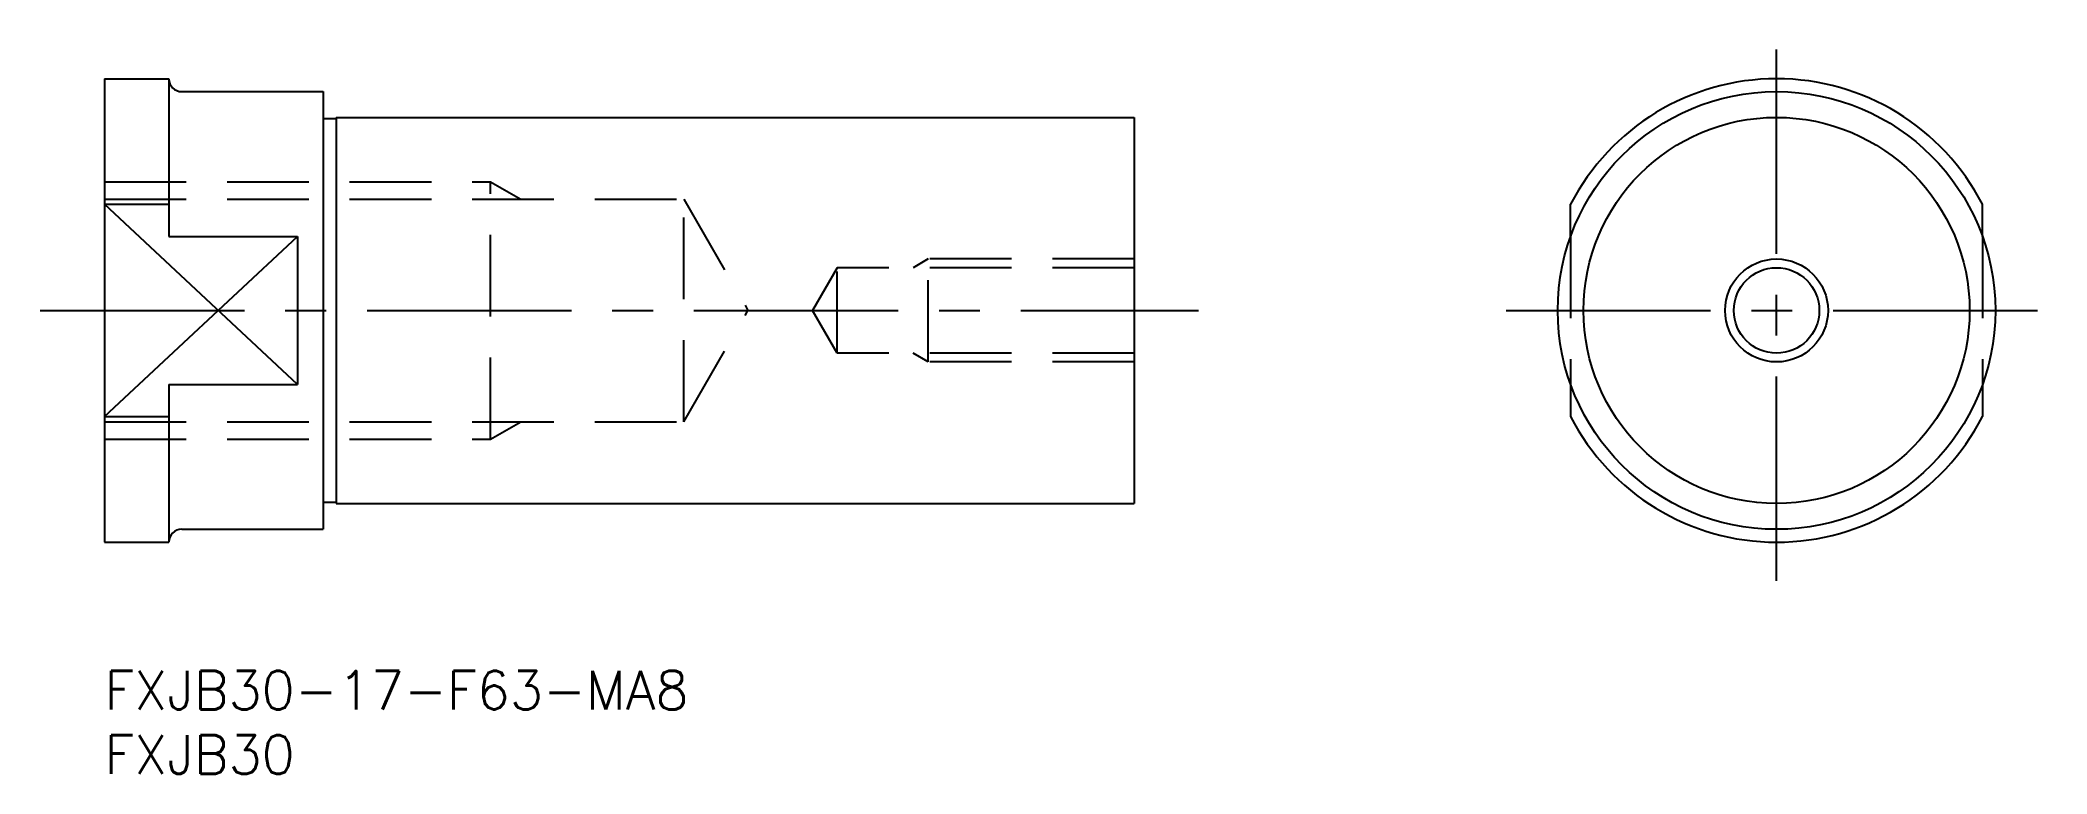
# Model space of a CAD drawing. Extents: x -5 to 151, y -8 to 49.
import ezdxf

# ---------------------------------------------------------------- set-up
doc = ezdxf.new("R2010")
doc.units = 0
doc.header["$LTSCALE"] = 0.5
doc.linetypes.add('CENTER', pattern=[50.8, 31.75, -6.35, 6.35, -6.35])
doc.linetypes.add('DASHED', pattern=[19.05, 12.7, -6.35])
for name, color, linetype in [('MSM_CENTER', 1, 'CENTER'), ('MSM_CONTINUOUS', 7, 'CONTINUOUS'), ('MSM_DASHED', 4, 'DASHED'), ('MSM_NARROW', 5, 'CONTINUOUS'), ('MSM_PART_NUMBER', 7, 'CONTINUOUS')]:
    doc.layers.add(name, color=color, linetype=linetype)
doc.styles.get("Standard").update_dxf_attribs({"font": 'txt.shx', "height": 3, "bigfont": 'bigfont.shx'})

msp = doc.modelspace()

# ---------------------------------------------------------------- linework, layer by layer
at = {"layer": 'MSM_CENTER'}
for p, q in [((129.92, 7), (129.92, 49)), ((-5, 28), (85, 28)), ((108.92, 28), (150.92, 28))]:
    msp.add_line(p, q, dxfattribs=at)
at = {"layer": 'MSM_CONTINUOUS'}
for p, q in [((0, 46), (0, 10)), ((0, 46), (5, 46)), ((5, 46), (5, 33.74)), ((6, 45), (17, 45)), ((17, 45), (17, 11)), ((17, 42.9), (18, 42.9)), ((18, 43), (80, 43)), ((18, 43), (18, 13)), ((80, 43), (80, 13)), ((0, 36.25), (5, 36.25)), ((113.92, 33.74), (113.92, 36.25)), ((145.92, 33.74), (145.92, 36.25)), ((5, 33.74), (15, 33.74)), ((15, 33.74), (15, 22.26)), ((5, 22.26), (15, 22.26)), ((5, 22.26), (5, 10)), ((113.92, 22.26), (113.92, 19.75)), ((145.92, 22.26), (145.92, 19.75)), ((0, 19.75), (5, 19.75)), ((17, 13.1), (18, 13.1)), ((18, 13), (80, 13)), ((6, 11), (17, 11)), ((0, 10), (5, 10))]:
    msp.add_line(p, q, dxfattribs=at)
for radius in [17, 15, 3.32]:
    msp.add_circle((129.92, 28), radius, dxfattribs=at)
for centre, radius, start, end in [((6, 46), 1, 180, 270), ((129.92, 28), 18, 27.266, 152.734), ((129.92, 28), 18, 207.266, 332.734), ((6, 10), 1, 90, 180)]:
    msp.add_arc(centre, radius, start, end, dxfattribs=at)
at = {"layer": 'MSM_DASHED'}
for p, q in [((0, 38), (30, 38)), ((30, 18), (30, 38)), ((30, 38), (32.34, 36.65)), ((0, 36.65), (45.01, 36.65)), ((45.01, 36.65), (50, 28)), ((45.01, 19.35), (45.01, 36.65)), ((113.92, 33.74), (113.92, 22.26)), ((145.92, 33.74), (145.92, 22.26)), ((56.92, 31.32), (55, 28)), ((80, 31.32), (56.92, 31.32)), ((56.92, 24.68), (56.92, 31.32)), ((64, 32), (62.83, 31.32)), ((64, 24), (64, 32)), ((80, 32), (64, 32)), ((45.01, 19.35), (50, 28)), ((56.92, 24.68), (55, 28)), ((80, 24.68), (56.92, 24.68)), ((64, 24), (62.83, 24.68)), ((80, 24), (64, 24)), ((0, 19.35), (45.01, 19.35)), ((30, 18), (32.34, 19.35)), ((0, 18), (30, 18))]:
    msp.add_line(p, q, dxfattribs=at)
at = {"layer": 'MSM_NARROW'}
for p, q in [((15, 22.26), (0, 36.25)), ((0, 19.75), (15, 33.74))]:
    msp.add_line(p, q, dxfattribs=at)
msp.add_circle((129.92, 28), 4, dxfattribs=at)

# ---------------------------------------------------------------- texts
at = {"layer": 'MSM_PART_NUMBER'}
for s, p in [('FXJB30-17-F63-MA8', (0, -3)), ('FXJB30', (0, -8))]:
    msp.add_text(s, height=3, dxfattribs=at).set_placement(p)

doc.saveas('drawing.dxf')
